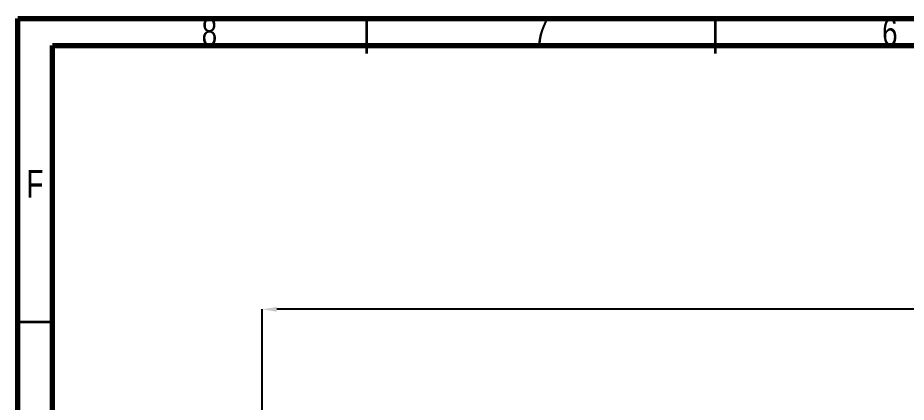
# Model space of a CAD drawing. Header units: millimetres. Extents: x 41 to 1868, y -696 to 319.
# Drawn here: x 506.2 to 633.5, y 260.7 to 315.7 of the extents above; entities that cross this region are included whole.
import ezdxf

# ---------------------------------------------------------------- set-up
doc = ezdxf.new("R2010")
doc.units = ezdxf.units.MM
doc.header["$PDSIZE"] = -1
doc.layers.add('FORMAT', color=7, linetype='Continuous')
doc.styles.add('SLDTEXTSTYLE0', font='TXT', dxfattribs={"width": 0.75})
doc.dimstyles.new('SLDDIMSTYLE2', dxfattribs={"dimtxt": 2.116667, "dimasz": 2.116667, "dimexe": 0, "dimexo": 0.625, "dimgap": 0.529167, "dimtad": 1, "dimdec": 0, "dimlfac": 25, "dimrnd": 1e-09, "dimzin": 12, "dimtxsty": 'SLDTEXTSTYLE0', "dimsah": 1, "dimcen": 2.5, "dimazin": 3, "dimtfac": 1, "dimtdec": 0, "dimtmove": 0, "dimatfit": 3, "dimfrac": 2, "dimtzin": 12})

# ---------------------------------------------------------------- blocks, each defined once
blk = doc.blocks.new('*D716')
at = {"layer": 'Defpoints', "color": 0}
for p in [(541.18, 273.98), (541.18, 242.63), (749.18, 242.63)]:
    blk.add_point(p, dxfattribs=at)
at = {"layer": 'FORMAT', "color": 0, "lineweight": -2}
for p, q in [((541.18, 242.69), (541.18, 273.98)), ((747.06, 273.98), (543.29, 273.98)), ((749.18, 242.69), (749.18, 273.98))]:
    blk.add_line(p, q, dxfattribs=at)
at = {"layer": 'FORMAT', "color": 0}
for points in [[(543.29, 274.33), (543.29, 273.63), (541.18, 273.98)], [(747.06, 274.33), (747.06, 273.63), (749.18, 273.98)]]:
    blk.add_solid(points, dxfattribs=at)
at = {"layer": 'FORMAT', "color": 0, "insert": (644.31, 276.62), "char_height": 2.117, "attachment_point": 2, "style": 'SLDTEXTSTYLE0'}
blk.add_mtext('\\A1;5200', dxfattribs=at)

msp = doc.modelspace()

# ---------------------------------------------------------------- linework, layer by layer
at = {"color": 7, "linetype": 'Continuous', "lineweight": 70}
for p, q in [((506.1835, 28.6157), (506.1835, 315.6157)), ((506.1835, 315.6157), (906.1835, 315.6157)), ((511.1835, 34.7492), (511.1835, 311.7492)), ((511.1835, 311.7492), (900.586, 311.7492))]:
    msp.add_line(p, q, dxfattribs=at)
at = {"color": 7, "linetype": 'Continuous', "lineweight": 35}
for p, q in [((556.1835, 310.6157), (556.1835, 315.6157)), ((606.1835, 310.6157), (606.1835, 315.6157)), ((511.1835, 272.1157), (506.1835, 272.1157))]:
    msp.add_line(p, q, dxfattribs=at)

# ---------------------------------------------------------------- texts
at = {"color": 7, "linetype": 'Continuous', "lineweight": 0, "char_height": 3.9688, "attachment_point": 2, "style": 'SLDTEXTSTYLE0'}
for s, insert in [('8', (533.6436, 315.6758)), ('6', (631.1436, 315.6758)), ('7', (581.1436, 315.6758)), ('F', (508.6413, 293.9258))]:
    msp.add_mtext(s, dxfattribs=dict(at, insert=insert))

# ---------------------------------------------------------------- dimensions: what is measured, and where the dimension line sits
at = {"layer": 'FORMAT'}
dim = msp.add_linear_dim(base=(541.1772, 273.9784), p1=(749.1772, 242.6316), p2=(541.1772, 242.6316), dimstyle='SLDDIMSTYLE2', dxfattribs=at)
dim.commit()
dim.dimension.update_dxf_attribs({"geometry": '*D716', "text_midpoint": (644.3078, 273.9784), "dimtype": 160})

doc.saveas('drawing.dxf')
